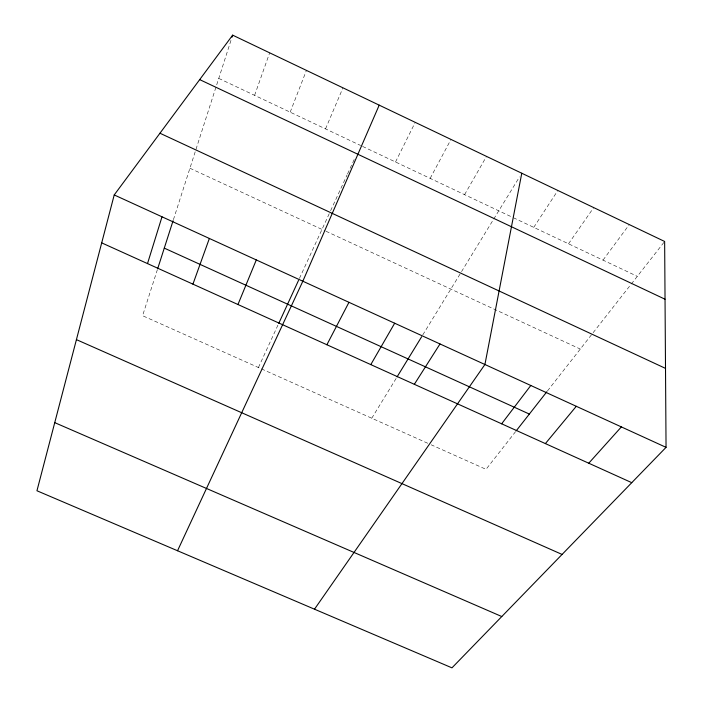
<?xml version="1.0" encoding="UTF-8"?>
<svg xmlns="http://www.w3.org/2000/svg" width="703" height="703" viewBox="0 0 703 703"><rect width="100%" height="100%" fill="white"/><g stroke="black" fill="none" stroke-linecap="round" stroke-linejoin="round"><path stroke-width="0.53" stroke-dasharray="3.52 2.64" d="M157.393 269.601L142.586 315.709L429.208 443.918M173.413 219.688L231.322 39.271M254.591 95.344L269.671 52.83M290.172 112.172L306.438 70.397M325.524 128.895L342.95 87.831M258.423 367.52L278.326 324.285M299.434 278.423L330.164 211.673M330.621 210.689L347.115 174.871M347.563 173.887L355.226 157.244M395.517 161.989L415.218 122.348M430.157 178.377L450.983 139.431M464.578 194.652L486.502 156.391M371.764 418.223L396.545 377.757M422.802 334.865L460.975 272.536M461.537 271.613L493.172 219.942M493.734 219.028L519.526 176.901M533.753 227.368L557.866 190.478M568.507 243.8L593.71 207.596M603.025 260.119L629.299 224.591M515.607 431.598L486.028 469.332L431.176 444.797M547.514 390.886L630.67 284.812M631.338 283.959L664.643 241.472M189.924 168.237L324.953 230.777M325.946 231.234L580.309 349.057M218.765 78.402L360.639 145.495M362.572 146.409L512.373 217.253M513.339 217.71L637.313 276.341"/><path stroke-width="1.05" d="M521.775 173.237L484.921 364.506L314.496 609.193M114.22 194.942L36.951 490.764L451.967 667.85L666.049 447.354L664.643 241.472L232.649 35.15L114.22 194.942L666.049 447.354M147.507 263.599L162.006 216.805M157.718 268.572L173.079 220.716M231.981 37.206L232.649 35.15M192.93 284.144L209.362 238.466M237.957 304.513L256.305 259.934M379.207 105.151L302.835 281.218L177.534 550.748M278.766 323.327L298.52 280.418M326.895 344.751L348.96 302.316M370.797 364.611L394.673 323.222M397.09 376.861L421.659 336.728M414.339 384.313L439.999 343.952M501.643 423.804L530.809 385.49M516.257 430.763L546.864 391.72M545.379 443.593L576.293 406.29M588.754 463.215L621.364 426.914M54.746 422.644L501.793 616.54M76.425 339.628L562.075 554.439M101.698 242.869L631.76 482.671M164.282 248.124L529.35 414.067M159.959 133.227L665.513 368.39M199.696 79.615L665.038 299.223"/></g></svg>
